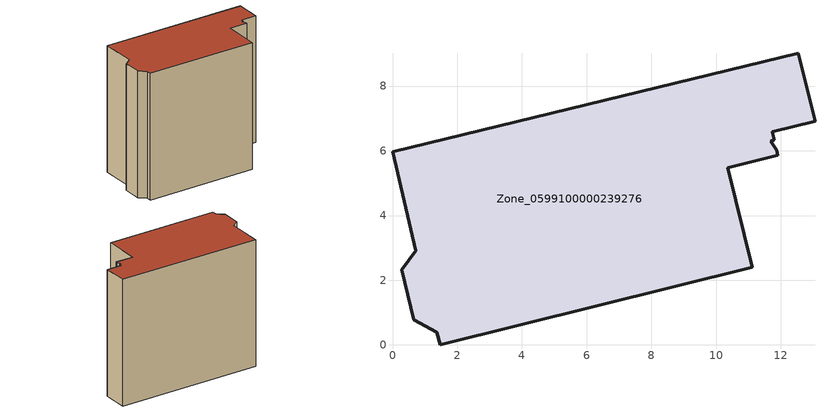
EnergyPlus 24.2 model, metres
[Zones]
Zone_0599100000239276
 floor ground (C_G): 11.86,6.02 11.9,5.86 10.36,5.48 11.11,2.4 1.47,0 1.37,0.4 0.66,0.78 0.28,2.33 0.72,2.91 0,5.97 12.53,9.02 13.05,6.91 11.73,6.59 11.79,6.34 11.68,6.29 z0
 wall outside (C_F): 0.72,2.91 0.28,2.33 0.66,0.78 1.37,0.4 1.47,0 11.11,2.4 10.36,5.48 11.9,5.86 11.86,6.02 11.68,6.29 11.79,6.34 11.73,6.59 13.05,6.91 12.53,9.02 0,5.97 0.72,2.91 z0:11.33
 roof outside (C_R): 11.9,5.86 11.86,6.02 11.68,6.29 11.79,6.34 11.73,6.59 13.05,6.91 12.53,9.02 0,5.97 0.72,2.91 0.28,2.33 0.66,0.78 1.37,0.4 1.47,0 11.11,2.4 10.36,5.48 z11.33
[BUILDING]
Pand.0599100000239276: North Axis=0; Terrain=City; Loads Convergence Tolerance Value=0.04; Temperature Convergence Tolerance Value=0.4; Solar Distribution=FullExterior; Maximum Number of Warmup Days=25; Minimum Number of Warmup Days=1
[Site:Location]
Rotterdam.The.Hague.AP_ZH_NLD Design_Conditions: Latitude=51.96; Longitude=4.45; Time Zone=1; Elevation=-4.5
[SITE:GROUNDTEMPERATURE:BUILDINGSURFACE]
18, 18, 18, 18, 18, 18, 18, 18, 18, 18, 18, 18
[MATERIAL] Thermal Absorptance=0.9; Solar Absorptance=0.7; Visible Absorptance=0.7
Name | Roughness | Thickness | Conductivity | Density | Specific Heat
G.TI.1946 | MediumSmooth | 0.15 | 1 | 540 | 1210
F.TI.1946 | Rough | 0.3 | 0.857143 | 1920 | 840
R.TI.1946 | MediumRough | 0.2 | 0.1 | 1500 | 1000
[CONSTRUCTION]
C_G: G.TI.1946
C_F: F.TI.1946
C_R: R.TI.1946
[ZONE]
Zone_0599100000239276: Type=1; Multiplier=1; Ceiling Height=Autocalculate; Volume=Autocalculate; Floor Area=autocalculate; Part of Total Floor Area=Yes
[ZONEINFILTRATION:DESIGNFLOWRATE]
Infil_Zone_0599100000239276: Zone or ZoneList or Space or SpaceList=Zone_0599100000239276; Schedule=AlwaysOn; Design Flow Rate Calculation Method=Flow/Area; Flow Rate per Floor Area=0.003; Constant Term Coefficient=1; Temperature Term Coefficient=0; Velocity Term Coefficient=0; Velocity Squared Term Coefficient=0
[HVACTEMPLATE:ZONE:IDEALLOADSAIRSYSTEM]
Zone_0599100000239276: Maximum Heating Supply Air Temperature=50; Minimum Cooling Supply Air Temperature=13; Maximum Heating Supply Air Humidity Ratio=0.0156; Minimum Cooling Supply Air Humidity Ratio=0.0077; Heating Limit=NoLimit; Cooling Limit=NoLimit; Dehumidification Control Type=ConstantSensibleHeatRatio; Cooling Sensible Heat Ratio=0.7; Dehumidification Setpoint=60; Humidification Control Type=None; Humidification Setpoint=30; Outdoor Air Method=None; Outdoor Air Flow Rate per Person=0.00944; Outdoor Air Flow Rate per Zone Floor Area=0; Outdoor Air Flow Rate per Zone=0; Demand Controlled Ventilation Type=None; Outdoor Air Economizer Type=NoEconomizer; Heat Recovery Type=None; Sensible Heat Recovery Effectiveness=0.7; Latent Heat Recovery Effectiveness=0.65
[ZONECONTROL:THERMOSTAT]
ThermostatControl_Zone_0599100000239276: Zone or ZoneList=Zone_0599100000239276; Control Type Schedule=DualSetpointControlType; Control 1=Thermostat_Zone_0599100000239276; Temperature Difference Between Cutout And Setpoint=0
[THERMOSTATSETPOINT:DUALSETPOINT]
Thermostat_Zone_0599100000239276: Heating Setpoint Temperature Schedule=HeatingSetpoint_Zone_0599100000239276; Cooling Setpoint Temperature Schedule=CoolingSetpoint_Zone_0599100000239276
[SCHEDULE:COMPACT]
HeatingSetpoint_Zone_0599100000239276: Through: 12/31, For: AllDays, Until: 24:00, 21
CoolingSetpoint_Zone_0599100000239276: Through: 12/31, For: AllDays, Until: 24:00, 24
DualSetpointControlType: Through: 12/31, For: AllDays, Until: 24:00, 4
AlwaysOn: Through: 12/31, For: AllDays, Until: 24:00, 1
